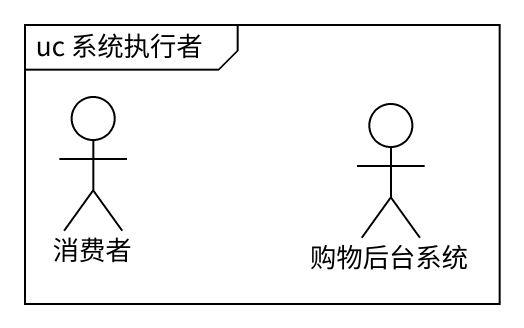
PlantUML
@startuml
mainframe uc 系统执行者
actor 消费者
actor 购物后台系统
@enduml
